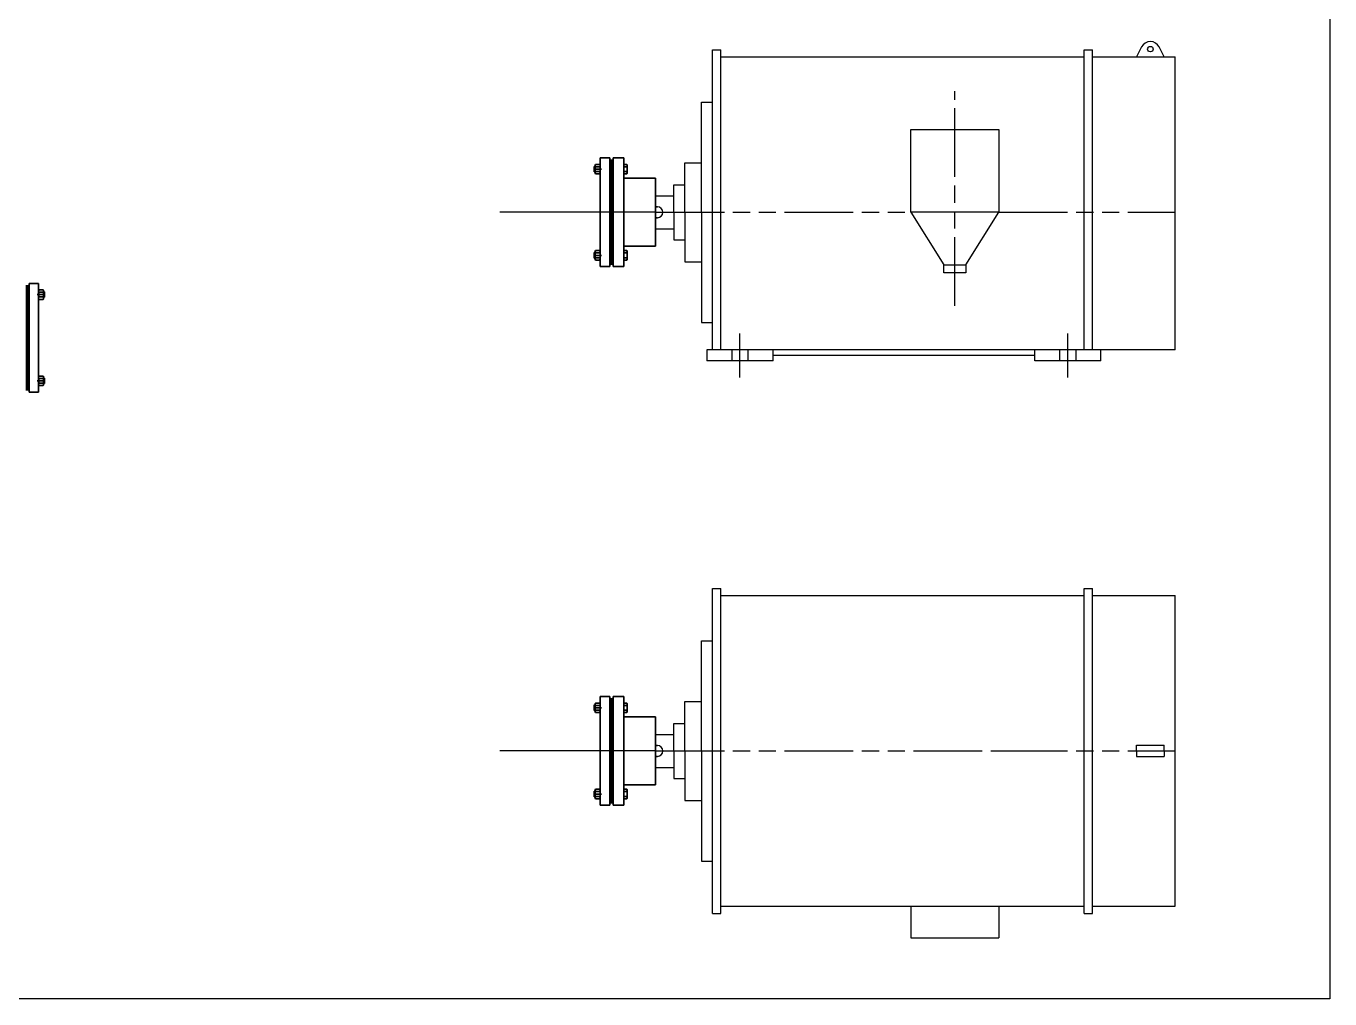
# Model space of a CAD drawing. Header units: millimetres. Extents: x 1235 to 3468, y -658 to 307.
# Drawn here: x 1470.7 to 1698.2, y -423.1 to -253.3 of the extents above; entities that cross this region are included whole.
import ezdxf

# ---------------------------------------------------------------- set-up
doc = ezdxf.new("R2010")
doc.units = ezdxf.units.MM
for name, pattern in [('AM_ISO08W050x2', [9, 6, -0.75, 1.5, -0.75]), ('AM_ISO09W050', [22.5, 12, -1.5, 3, -1.5, 3, -1.5]), ('SOLID_THICK', [0])]:
    doc.linetypes.add(name, pattern=pattern)
for name, color, linetype, lineweight in [('AM_0', 7, 'Continuous', 30), ('AM_6', 2, 'Continuous', 35), ('AM_7', 4, 'AM_ISO09W050', 25)]:
    doc.layers.add(name, color=color, linetype=linetype, lineweight=lineweight)

msp = doc.modelspace()

# ---------------------------------------------------------------- linework, layer by layer
at = {"layer": 'AM_0', "color": 7, "linetype": 'SOLID_THICK'}
for p, q in [((1665.341, -256.903), (1664.468, -258.649)), ((1669.275, -258.649), (1668.402, -256.903)), ((1590.436, -309.798), (1590.436, -257.399)), ((1590.436, -257.399), (1591.879, -257.399)), ((1591.879, -309.798), (1591.879, -257.399)), ((1591.879, -258.649), (1655.334, -258.649)), ((1655.334, -257.399), (1656.776, -257.399)), ((1655.334, -309.798), (1655.334, -257.399)), ((1656.776, -309.798), (1656.776, -257.399)), ((1656.776, -258.649), (1671.198, -258.649)), ((1671.198, -309.798), (1671.198, -258.649)), ((1588.514, -285.762), (1588.514, -266.533)), ((1588.514, -266.533), (1590.436, -266.533)), ((1625.048, -271.34), (1640.431, -271.34)), ((1625.048, -285.762), (1625.048, -271.34)), ((1640.431, -271.34), (1640.431, -285.762)), ((1585.629, -277.109), (1588.514, -277.109)), ((1585.629, -285.762), (1585.629, -277.109)), ((1583.706, -285.762), (1583.706, -280.954)), ((1583.706, -280.954), (1585.629, -280.954)), ((1580.524, -282.877), (1583.706, -282.877)), ((1583.706, -285.762), (1583.706, -290.569)), ((1585.629, -285.762), (1585.629, -294.415)), ((1588.514, -285.762), (1588.514, -304.991)), ((1640.431, -285.762), (1625.048, -285.762)), ((1640.431, -285.762), (1625.048, -285.762)), ((1625.048, -285.762), (1630.817, -294.969)), ((1634.663, -294.969), (1640.431, -285.762)), ((1580.524, -288.646), (1583.706, -288.646)), ((1583.706, -290.569), (1585.629, -290.569)), ((1585.629, -294.415), (1588.514, -294.415)), ((1630.817, -296.338), (1630.817, -294.969)), ((1630.817, -294.969), (1634.663, -294.969)), ((1634.663, -294.969), (1634.663, -296.338)), ((1634.663, -296.338), (1630.817, -296.338)), ((1588.514, -304.991), (1590.436, -304.991)), ((1595.244, -314.605), (1595.244, -306.913)), ((1652.449, -314.605), (1652.449, -306.913)), ((1671.198, -309.798), (1589.475, -309.798)), ((1589.475, -309.798), (1589.475, -311.721)), ((1601.012, -311.721), (1589.475, -311.721)), ((1593.801, -309.855), (1593.801, -311.721)), ((1596.686, -311.721), (1596.686, -309.798)), ((1601.012, -311.721), (1601.012, -309.798)), ((1646.681, -310.759), (1601.012, -310.759)), ((1646.681, -311.721), (1646.681, -309.798)), ((1658.218, -311.721), (1646.681, -311.721)), ((1651.007, -309.855), (1651.007, -311.721)), ((1653.892, -311.721), (1653.892, -309.798)), ((1658.218, -311.721), (1658.218, -309.798)), ((1590.436, -408.175), (1590.436, -351.45)), ((1590.436, -351.45), (1591.879, -351.45)), ((1591.879, -408.175), (1591.879, -351.45)), ((1655.334, -351.45), (1656.776, -351.45)), ((1655.334, -408.175), (1655.334, -351.45)), ((1656.776, -408.175), (1656.776, -351.45)), ((1591.879, -352.7), (1655.334, -352.7)), ((1656.776, -352.7), (1671.198, -352.7)), ((1671.198, -406.925), (1671.198, -352.7)), ((1588.514, -379.812), (1588.514, -360.583)), ((1588.514, -360.583), (1590.436, -360.583)), ((1585.629, -371.159), (1588.514, -371.159)), ((1585.629, -379.812), (1585.629, -371.159)), ((1583.706, -379.812), (1583.706, -375.005)), ((1583.706, -375.005), (1585.629, -375.005)), ((1580.524, -376.928), (1583.706, -376.928)), ((1583.706, -379.812), (1583.706, -384.62)), ((1585.629, -379.812), (1585.629, -388.465)), ((1588.514, -379.812), (1588.514, -399.041)), ((1580.524, -382.697), (1583.706, -382.697)), ((1583.706, -384.62), (1585.629, -384.62)), ((1585.629, -388.465), (1588.514, -388.465)), ((1588.514, -399.041), (1590.436, -399.041)), ((1591.879, -406.925), (1655.334, -406.925)), ((1656.776, -406.925), (1671.198, -406.925)), ((1590.436, -408.175), (1591.879, -408.175)), ((1655.334, -408.175), (1656.776, -408.175))]:
    msp.add_line(p, q, dxfattribs=at)
at = {"layer": 'AM_0'}
for p, q in [((1580.524, -285.762), (1553.33, -285.762)), ((1580.524, -379.812), (1553.33, -379.812)), ((1664.468, -379.812), (1664.468, -378.823)), ((1664.468, -378.823), (1669.275, -378.823)), ((1664.468, -379.812), (1664.468, -380.801)), ((1669.275, -379.812), (1669.275, -378.823)), ((1669.275, -379.812), (1669.275, -380.801)), ((1664.468, -380.801), (1669.275, -380.801)), ((1625.048, -406.925), (1625.048, -412.446)), ((1640.431, -406.925), (1640.431, -412.446)), ((1625.048, -412.446), (1640.436, -412.446))]:
    msp.add_line(p, q, dxfattribs=at)
msp.add_lwpolyline([(1235.043, -123.504), (1698.2, -123.504), (1698.2, -423.121), (1235.043, -423.121)], close=True, dxfattribs=at)
at = {"layer": 'AM_0', "color": 7, "linetype": 'SOLID_THICK'}
msp.add_circle((1666.871, -257.277), 0.481, dxfattribs=at)
for centre, radius, start, end in [((1666.871, -257.668), 1.711, 26.56505, 153.43495), ((1580.822, -285.762), 0.961, 270, 90), ((1580.822, -379.812), 0.961, 270, 90)]:
    msp.add_arc(centre, radius, start, end, dxfattribs=at)
at = {"layer": 'AM_6'}
for p, q in [((1570.044, -277.401), (1569.98, -277.513)), ((1569.98, -277.513), (1569.98, -278.953)), ((1570.779, -277.401), (1570.044, -277.401)), ((1570.779, -277.401), (1570.844, -277.513)), ((1570.844, -277.513), (1570.844, -278.953)), ((1574.952, -277.753), (1574.952, -277.401)), ((1575.487, -277.401), (1574.952, -277.401)), ((1575.487, -277.401), (1575.552, -277.513)), ((1575.552, -277.513), (1575.552, -278.953)), ((1569.98, -277.753), (1569.81, -277.753)), ((1569.98, -277.839), (1569.81, -277.839)), ((1569.98, -278.627), (1569.81, -278.627)), ((1569.98, -278.713), (1569.81, -278.713)), ((1570.044, -279.065), (1569.98, -278.953)), ((1570.779, -277.817), (1570.044, -277.817)), ((1570.779, -278.649), (1570.044, -278.649)), ((1570.779, -279.065), (1570.044, -279.065)), ((1570.779, -279.065), (1570.844, -278.953)), ((1575.487, -277.817), (1574.952, -277.817)), ((1575.487, -278.649), (1574.952, -278.649)), ((1574.952, -279.065), (1574.952, -278.713)), ((1575.487, -279.065), (1574.952, -279.065)), ((1575.487, -279.065), (1575.552, -278.953)), ((1569.98, -292.81), (1569.81, -292.81)), ((1569.98, -292.896), (1569.81, -292.896)), ((1570.044, -292.459), (1569.98, -292.57)), ((1569.98, -294.01), (1569.98, -292.57)), ((1570.779, -292.459), (1570.044, -292.459)), ((1570.779, -292.875), (1570.044, -292.875)), ((1570.779, -292.459), (1570.844, -292.57)), ((1570.844, -294.01), (1570.844, -292.57)), ((1575.487, -292.459), (1574.952, -292.459)), ((1574.952, -292.459), (1574.952, -292.81)), ((1575.487, -292.875), (1574.952, -292.875)), ((1575.487, -292.459), (1575.552, -292.57)), ((1575.552, -294.01), (1575.552, -292.57)), ((1569.98, -293.685), (1569.81, -293.685)), ((1569.98, -293.77), (1569.81, -293.77)), ((1570.044, -294.122), (1569.98, -294.01)), ((1570.779, -293.706), (1570.044, -293.706)), ((1570.779, -294.122), (1570.044, -294.122)), ((1570.779, -294.122), (1570.844, -294.01)), ((1575.487, -293.706), (1574.952, -293.706)), ((1574.952, -293.77), (1574.952, -294.122)), ((1575.487, -294.122), (1574.952, -294.122)), ((1575.487, -294.122), (1575.552, -294.01)), ((1472.907, -299.306), (1472.843, -299.418)), ((1472.843, -299.418), (1472.843, -300.858)), ((1472.907, -299.306), (1473.642, -299.306)), ((1472.907, -299.722), (1473.642, -299.722)), ((1473.642, -299.306), (1473.707, -299.418)), ((1473.707, -299.418), (1473.707, -300.858)), ((1473.707, -299.658), (1473.877, -299.658)), ((1473.707, -299.744), (1473.877, -299.744)), ((1472.907, -300.969), (1472.843, -300.858)), ((1472.907, -300.553), (1473.642, -300.553)), ((1472.907, -300.969), (1473.642, -300.969)), ((1473.642, -300.969), (1473.707, -300.858)), ((1473.707, -300.532), (1473.877, -300.532)), ((1473.707, -300.618), (1473.877, -300.618)), ((1472.907, -314.363), (1472.843, -314.475)), ((1472.843, -315.915), (1472.843, -314.475)), ((1472.907, -316.027), (1472.843, -315.915)), ((1472.907, -314.363), (1473.642, -314.363)), ((1472.907, -314.779), (1473.642, -314.779)), ((1472.907, -315.611), (1473.642, -315.611)), ((1472.907, -316.027), (1473.642, -316.027)), ((1473.642, -314.363), (1473.707, -314.475)), ((1473.642, -316.027), (1473.707, -315.915)), ((1473.707, -315.915), (1473.707, -314.475)), ((1473.707, -314.715), (1473.877, -314.715)), ((1473.707, -314.801), (1473.877, -314.801)), ((1473.707, -315.589), (1473.877, -315.589)), ((1473.707, -315.675), (1473.877, -315.675)), ((1569.98, -371.804), (1569.81, -371.804)), ((1569.98, -371.89), (1569.81, -371.89)), ((1569.98, -372.678), (1569.81, -372.678)), ((1569.98, -372.764), (1569.81, -372.764)), ((1570.044, -371.452), (1569.98, -371.564)), ((1569.98, -371.564), (1569.98, -373.004)), ((1570.044, -373.115), (1569.98, -373.004)), ((1570.779, -371.452), (1570.044, -371.452)), ((1570.779, -371.868), (1570.044, -371.868)), ((1570.779, -372.699), (1570.044, -372.699)), ((1570.779, -373.115), (1570.044, -373.115)), ((1570.779, -371.452), (1570.844, -371.564)), ((1570.779, -373.115), (1570.844, -373.004)), ((1570.844, -371.564), (1570.844, -373.004)), ((1574.952, -371.804), (1574.952, -371.452)), ((1575.487, -371.452), (1574.952, -371.452)), ((1575.487, -371.868), (1574.952, -371.868)), ((1575.487, -372.7), (1574.952, -372.7)), ((1574.952, -373.115), (1574.952, -372.764)), ((1575.487, -373.115), (1574.952, -373.115)), ((1575.487, -371.452), (1575.552, -371.564)), ((1575.487, -373.115), (1575.552, -373.004)), ((1575.552, -371.564), (1575.552, -373.004)), ((1570.044, -386.509), (1569.98, -386.621)), ((1569.98, -388.061), (1569.98, -386.621)), ((1570.779, -386.509), (1570.044, -386.509)), ((1570.779, -386.509), (1570.844, -386.621)), ((1570.844, -388.061), (1570.844, -386.621)), ((1575.487, -386.509), (1574.952, -386.509)), ((1574.952, -386.509), (1574.952, -386.861)), ((1575.487, -386.509), (1575.552, -386.621)), ((1575.552, -388.061), (1575.552, -386.621)), ((1569.98, -386.861), (1569.81, -386.861)), ((1569.98, -386.947), (1569.81, -386.947)), ((1569.98, -387.735), (1569.81, -387.735)), ((1569.98, -387.821), (1569.81, -387.821)), ((1570.044, -388.173), (1569.98, -388.061)), ((1570.779, -386.925), (1570.044, -386.925)), ((1570.779, -387.757), (1570.044, -387.757)), ((1570.779, -388.173), (1570.044, -388.173)), ((1570.779, -388.173), (1570.844, -388.061)), ((1575.487, -386.925), (1574.952, -386.925)), ((1575.487, -387.757), (1574.952, -387.757)), ((1574.952, -387.821), (1574.952, -388.173)), ((1575.487, -388.173), (1574.952, -388.173)), ((1575.487, -388.173), (1575.552, -388.061))]:
    msp.add_line(p, q, dxfattribs=at)
at = {"layer": 'AM_6', "linetype": 'Continuous'}
for p, q in [((1570.844, -276.276), (1572.519, -276.276)), ((1570.844, -276.276), (1570.844, -291.179)), ((1572.519, -295.248), (1572.519, -276.276)), ((1572.715, -276.568), (1572.715, -285.762)), ((1572.847, -276.568), (1572.847, -285.762)), ((1572.997, -276.568), (1572.997, -285.762)), ((1573.13, -276.276), (1574.952, -276.276)), ((1573.13, -288.146), (1573.13, -276.276)), ((1574.952, -276.276), (1574.952, -291.707)), ((1569.81, -277.748), (1569.81, -278.713)), ((1574.952, -279.817), (1580.524, -279.817)), ((1580.524, -279.817), (1580.524, -285.762)), ((1572.715, -294.955), (1572.715, -285.762)), ((1572.847, -294.955), (1572.847, -285.762)), ((1572.997, -294.955), (1572.997, -285.762)), ((1580.524, -291.707), (1580.524, -285.762)), ((1573.13, -288.146), (1573.13, -295.248)), ((1570.844, -295.248), (1570.844, -291.179)), ((1569.81, -293.776), (1569.81, -292.81)), ((1574.952, -295.248), (1574.952, -291.707)), ((1574.952, -291.707), (1580.524, -291.707)), ((1570.844, -295.248), (1572.519, -295.248)), ((1573.13, -295.248), (1574.952, -295.248)), ((1470.751, -298.473), (1470.751, -307.666)), ((1470.883, -298.473), (1470.883, -307.666)), ((1471.034, -298.473), (1471.034, -307.666)), ((1471.167, -298.18), (1472.843, -298.18)), ((1471.167, -298.18), (1471.167, -317.152)), ((1472.843, -298.18), (1472.843, -313.084)), ((1473.877, -299.652), (1473.877, -300.618)), ((1470.751, -316.86), (1470.751, -307.666)), ((1470.883, -316.86), (1470.883, -307.666)), ((1471.034, -316.86), (1471.034, -307.666)), ((1472.843, -317.152), (1472.843, -313.084)), ((1473.877, -315.68), (1473.877, -314.715)), ((1471.167, -317.152), (1472.843, -317.152)), ((1570.844, -370.326), (1572.519, -370.326)), ((1570.844, -370.326), (1570.844, -385.23)), ((1572.519, -389.298), (1572.519, -370.326)), ((1572.715, -370.619), (1572.715, -379.812)), ((1572.847, -370.619), (1572.847, -379.812)), ((1572.997, -370.619), (1572.997, -379.812)), ((1573.13, -370.326), (1574.952, -370.326)), ((1573.13, -382.197), (1573.13, -370.326)), ((1574.952, -370.326), (1574.952, -385.757)), ((1569.81, -371.798), (1569.81, -372.764)), ((1574.952, -373.867), (1580.524, -373.867)), ((1580.524, -373.867), (1580.524, -379.812)), ((1572.715, -389.006), (1572.715, -379.812)), ((1572.847, -389.006), (1572.847, -379.812)), ((1572.997, -389.006), (1572.997, -379.812)), ((1580.524, -385.757), (1580.524, -379.812)), ((1573.13, -382.197), (1573.13, -389.298)), ((1570.844, -389.298), (1570.844, -385.23)), ((1574.952, -389.298), (1574.952, -385.757)), ((1574.952, -385.757), (1580.524, -385.757)), ((1569.81, -387.826), (1569.81, -386.861)), ((1570.844, -389.298), (1572.519, -389.298)), ((1573.13, -389.298), (1574.952, -389.298))]:
    msp.add_line(p, q, dxfattribs=at)
at = {"layer": 'AM_6', "linetype": 'AM_ISO08W050x2'}
for p, q in [((1571.084, -278.233), (1569.74, -278.233)), ((1571.084, -293.29), (1569.74, -293.29)), ((1472.603, -300.138), (1473.947, -300.138)), ((1472.603, -315.195), (1473.947, -315.195)), ((1571.084, -372.284), (1569.74, -372.284)), ((1571.084, -387.341), (1569.74, -387.341))]:
    msp.add_line(p, q, dxfattribs=at)
at = {"layer": 'AM_6', "color": 7, "linetype": 'SOLID_THICK'}
for p, q in [((1580.524, -284.8), (1580.822, -284.8)), ((1580.822, -286.723), (1580.524, -286.723)), ((1580.524, -286.723), (1580.822, -286.723)), ((1580.524, -378.851), (1580.822, -378.851)), ((1580.822, -380.774), (1580.524, -380.774)), ((1580.524, -380.774), (1580.822, -380.774))]:
    msp.add_line(p, q, dxfattribs=at)
at = {"layer": 'AM_6'}
for centre, radius, start, end in [((1570.347, -277.609), 0.368, 154.43847, 214.43847), ((1570.476, -277.609), 0.368, 325.56153, 25.56153), ((1575.184, -277.609), 0.367, 325.55313, 25.55313), ((1571.353, -278.233), 1.374, 162.38303, 197.61697), ((1570.347, -278.857), 0.368, 145.56153, 205.56153), ((1569.47, -278.233), 1.374, 342.38303, 17.61697), ((1570.476, -278.857), 0.368, 334.43847, 34.43847), ((1574.177, -278.233), 1.375, 342.38753, 17.61247), ((1575.184, -278.857), 0.367, 334.44687, 34.44687), ((1570.347, -292.667), 0.368, 154.43847, 214.43847), ((1571.353, -293.29), 1.374, 162.38303, 197.61697), ((1570.476, -292.667), 0.368, 325.56153, 25.56153), ((1569.47, -293.29), 1.374, 342.38303, 17.61697), ((1575.184, -292.667), 0.367, 325.55313, 25.55313), ((1574.177, -293.29), 1.375, 342.38753, 17.61247), ((1570.347, -293.914), 0.368, 145.56153, 205.56153), ((1570.476, -293.914), 0.368, 334.43847, 34.43847), ((1575.184, -293.914), 0.367, 334.44687, 34.44687), ((1473.21, -299.514), 0.368, 154.43847, 214.43847), ((1474.217, -300.138), 1.374, 162.38303, 197.61697), ((1473.339, -299.514), 0.368, 325.56153, 25.56153), ((1472.333, -300.138), 1.374, 342.38303, 17.61697), ((1473.21, -300.761), 0.368, 145.56153, 205.56153), ((1473.339, -300.761), 0.368, 334.43847, 34.43847), ((1473.21, -314.571), 0.368, 154.43847, 214.43847), ((1474.217, -315.195), 1.374, 162.38303, 197.61697), ((1473.21, -315.819), 0.368, 145.56153, 205.56153), ((1473.339, -314.571), 0.368, 325.56153, 25.56153), ((1472.333, -315.195), 1.374, 342.38303, 17.61697), ((1473.339, -315.819), 0.368, 334.43847, 34.43847), ((1570.347, -371.66), 0.368, 154.43847, 214.43847), ((1571.353, -372.284), 1.374, 162.38303, 197.61697), ((1570.347, -372.907), 0.368, 145.56153, 205.56153), ((1570.476, -371.66), 0.368, 325.56153, 25.56153), ((1569.47, -372.284), 1.374, 342.38303, 17.61697), ((1570.476, -372.907), 0.368, 334.43847, 34.43847), ((1575.184, -371.66), 0.367, 325.55313, 25.55313), ((1574.177, -372.284), 1.375, 342.38753, 17.61247), ((1575.184, -372.907), 0.367, 334.44687, 34.44687), ((1570.347, -386.717), 0.368, 154.43847, 214.43847), ((1570.476, -386.717), 0.368, 325.56153, 25.56153), ((1575.184, -386.717), 0.367, 325.55313, 25.55313), ((1571.353, -387.341), 1.374, 162.38303, 197.61697), ((1570.347, -387.965), 0.368, 145.56153, 205.56153), ((1569.47, -387.341), 1.374, 342.38303, 17.61697), ((1570.476, -387.965), 0.368, 334.43847, 34.43847), ((1574.177, -387.341), 1.375, 342.38753, 17.61247), ((1575.184, -387.965), 0.367, 334.44687, 34.44687)]:
    msp.add_arc(centre, radius, start, end, dxfattribs=at)
at = {"layer": 'AM_7'}
for p, q in [((1632.74, -302.106), (1632.74, -264.61)), ((1580.524, -285.762), (1625.048, -285.762)), ((1640.431, -285.762), (1671.198, -285.762)), ((1580.524, -379.812), (1640.431, -379.812)), ((1640.431, -379.812), (1671.198, -379.812))]:
    msp.add_line(p, q, dxfattribs=at)

doc.saveas('drawing.dxf')
